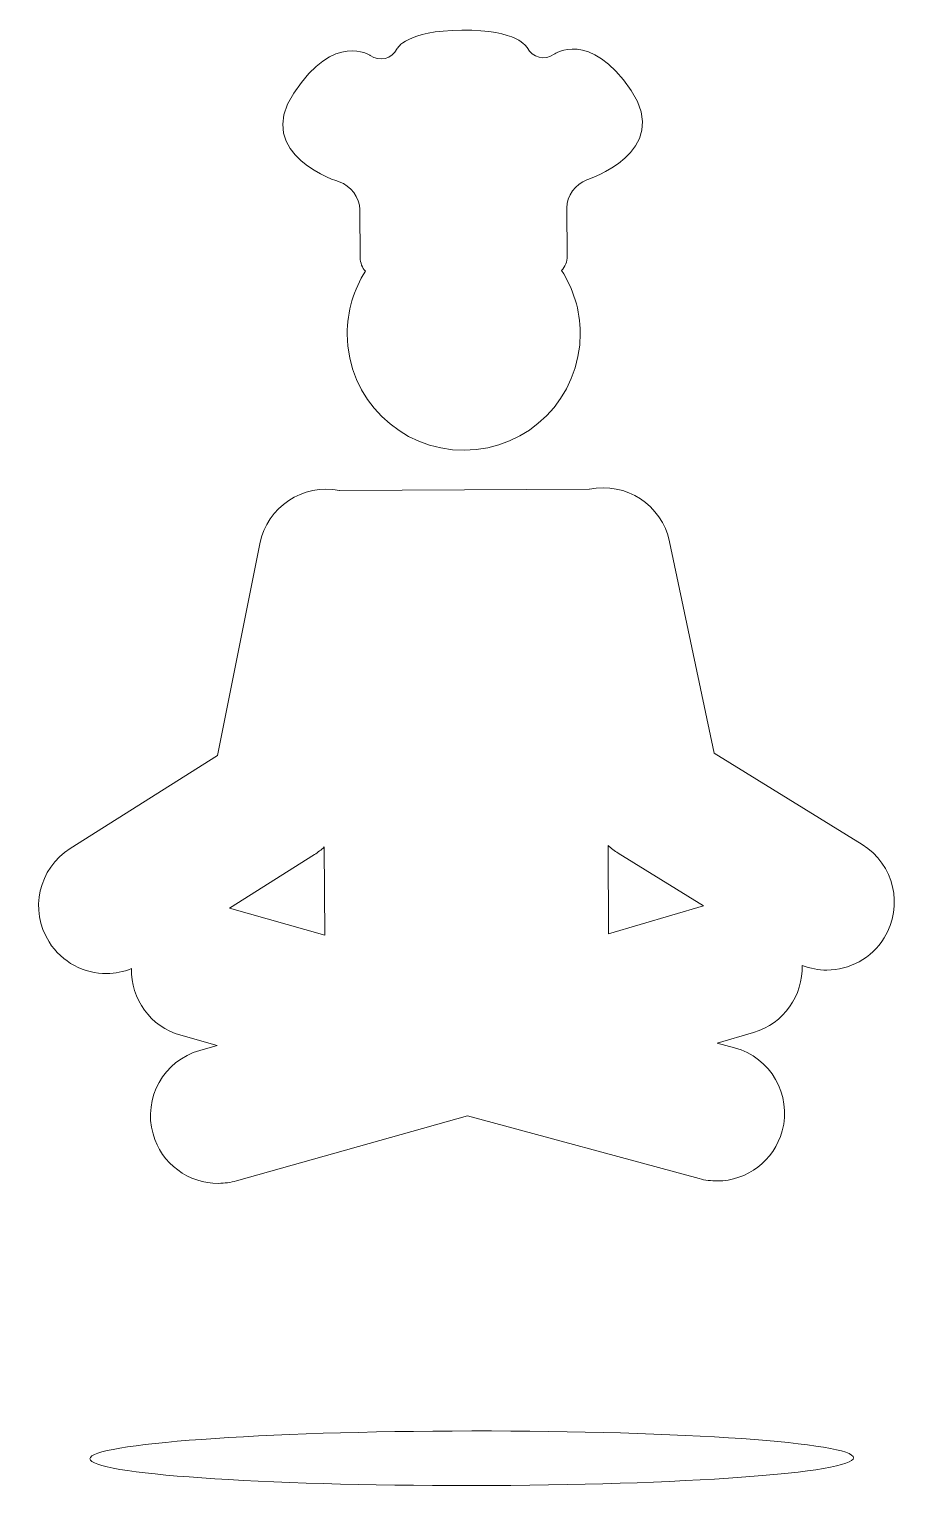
# Model space of a CAD drawing. Header units: inches. Extents: x 16 to 194, y 0 to 297.
import ezdxf

# ---------------------------------------------------------------- set-up
doc = ezdxf.new("R2010")
doc.units = ezdxf.units.IN
doc.header["$MEASUREMENT"] = 0
doc.layers.add('Layer 1', color=7, linetype='Continuous')

# ---------------------------------------------------------------- blocks, each defined once
blk = doc.blocks.new('block 4')
at = {"layer": 'Layer 1', "color": 179, "lineweight": 9, "true_color": 0x1a171b}
blk.add_open_spline([(185.8, 130.82), (185.8, 130.82), (155.59, 149.49), (155.59, 149.49), (155.59, 149.49), (146.54, 192.59), (146.54, 192.59), (144.96, 200.06), (137.65, 204.84), (130.18, 203.28), (130.16, 203.27), (130.16, 203.27), (130.14, 203.27), (130.14, 203.27), (79.27, 203.02), (79.27, 203.02), (79.26, 203.03), (79.25, 203.03), (79.24, 203.03), (71.76, 204.53), (64.49, 199.67), (62.99, 192.18), (62.99, 192.18), (54.36, 148.99), (54.36, 148.99), (54.36, 148.99), (24.32, 130.04), (24.32, 130.04), (17.86, 125.96), (15.94, 117.44), (20.01, 110.98), (22.65, 106.8), (27.17, 104.52), (31.78, 104.53), (33.47, 104.54), (35.16, 104.89), (36.79, 105.54), (36.66, 99.4), (40.65, 93.71), (46.84, 91.96), (46.84, 91.96), (54.28, 89.86), (54.28, 89.86), (54.28, 89.86), (50.76, 88.88), (50.76, 88.88), (43.42, 86.82), (39.14, 79.19), (41.2, 71.84), (42.92, 65.72), (48.5, 61.73), (54.56, 61.76), (55.77, 61.77), (57.01, 61.93), (58.24, 62.28), (58.24, 62.28), (105.33, 75.51), (105.33, 75.51), (105.33, 75.51), (152.55, 62.73), (152.55, 62.73), (153.78, 62.4), (155.02, 62.25), (156.23, 62.25), (162.3, 62.28), (167.84, 66.34), (169.5, 72.46), (171.49, 79.83), (167.14, 87.41), (159.77, 89.41), (159.77, 89.41), (156.24, 90.36), (156.24, 90.36), (156.24, 90.36), (163.66, 92.54), (163.66, 92.54), (169.83, 94.34), (173.76, 100.06), (173.58, 106.21), (175.21, 105.57), (176.91, 105.24), (178.6, 105.25), (183.21, 105.27), (187.7, 107.6), (190.3, 111.81), (194.31, 118.3), (192.3, 126.81), (185.8, 130.82)], degree=3, knots=[0, 0, 0, 0, 1, 1, 1, 2, 2, 2, 3, 3, 3, 4, 4, 4, 5, 5, 5, 6, 6, 6, 7, 7, 7, 8, 8, 8, 9, 9, 9, 10, 10, 10, 11, 11, 11, 12, 12, 12, 13, 13, 13, 14, 14, 14, 15, 15, 15, 16, 16, 16, 17, 17, 17, 18, 18, 18, 19, 19, 19, 20, 20, 20, 21, 21, 21, 22, 22, 22, 23, 23, 23, 24, 24, 24, 25, 25, 25, 26, 26, 26, 27, 27, 27, 28, 28, 28, 29, 29, 29, 29], dxfattribs=at)
blk = doc.blocks.new('block 5')
at = {"layer": 'Layer 1', "color": 179, "lineweight": 9, "true_color": 0x1a171b}
blk.add_open_spline([(76.22, 112.39), (76.22, 112.39), (56.8, 117.86), (56.8, 117.86), (56.8, 117.86), (74.12, 128.79), (74.12, 128.79), (74.84, 129.25), (75.51, 129.77), (76.13, 130.35), (76.13, 130.35), (76.22, 112.39), (76.22, 112.39)], degree=3, knots=[0, 0, 0, 0, 1, 1, 1, 2, 2, 2, 3, 3, 3, 4, 4, 4, 4], dxfattribs=at)
blk = doc.blocks.new('block 6')
at = {"layer": 'Layer 1', "color": 179, "lineweight": 9, "true_color": 0x1a171b}
blk.add_open_spline([(134.08, 112.67), (134.08, 112.67), (133.99, 130.64), (133.99, 130.64), (134.62, 130.07), (135.29, 129.54), (136.03, 129.09), (136.03, 129.09), (153.45, 118.33), (153.45, 118.33), (153.45, 118.33), (134.08, 112.67), (134.08, 112.67)], degree=3, knots=[0, 0, 0, 0, 1, 1, 1, 2, 2, 2, 3, 3, 3, 4, 4, 4, 4], dxfattribs=at)
blk = doc.blocks.new('block 7')
at = {"layer": 'Layer 1', "color": 179, "lineweight": 9, "true_color": 0x1a171b}
blk.add_open_spline([(79.19, 265.94), (81.47, 265.23), (83.36, 262.69), (83.37, 260.3), (83.37, 260.3), (83.45, 250.49), (83.45, 250.49), (83.45, 249.43), (83.86, 248.46), (84.51, 247.71), (82.15, 244), (80.77, 239.6), (80.8, 234.87), (80.86, 221.75), (91.54, 211.17), (104.67, 211.23), (117.8, 211.3), (128.38, 221.98), (128.31, 235.1), (128.29, 239.82), (126.89, 244.18), (124.5, 247.87), (125.22, 248.65), (125.66, 249.68), (125.65, 250.82), (125.65, 250.82), (125.57, 260.62), (125.57, 260.62), (125.55, 263.02), (127.4, 265.59), (129.67, 266.33), (129.67, 266.33), (147.22, 272.08), (138.7, 284.59), (130.17, 297.09), (123.03, 292.01), (123.03, 292.01), (121.08, 290.62), (118.58, 291.23), (117.48, 293.35), (117.48, 293.35), (115.6, 296.97), (104.2, 296.89), (92.83, 296.8), (90.99, 293.14), (90.99, 293.14), (89.92, 291), (87.43, 290.36), (85.46, 291.72), (85.46, 291.72), (78.26, 296.69), (69.9, 284.05), (61.55, 271.41), (79.19, 265.94), (79.19, 265.94)], degree=3, knots=[0, 0, 0, 0, 1, 1, 1, 2, 2, 2, 3, 3, 3, 4, 4, 4, 5, 5, 5, 6, 6, 6, 7, 7, 7, 8, 8, 8, 9, 9, 9, 10, 10, 10, 11, 11, 11, 12, 12, 12, 13, 13, 13, 14, 14, 14, 15, 15, 15, 16, 16, 16, 17, 17, 17, 18, 18, 18, 18], dxfattribs=at)
blk = doc.blocks.new('block 3')
at = {"layer": 'Layer 1'}
for name in ['block 7', 'block 4', 'block 5', 'block 6']:
    blk.add_blockref(name, (0, 0), dxfattribs=at)
blk = doc.blocks.new('block 8')
at = {"layer": 'Layer 1', "color": 179, "lineweight": 9, "true_color": 0x1a171b}
blk.add_open_spline([(184.04, 5.81), (184.04, 2.73), (149.17, 0.2), (106.17, 0.15), (63.19, 0.09), (28.33, 2.54), (28.34, 5.61), (28.35, 8.68), (63.21, 11.22), (106.2, 11.28), (149.19, 11.34), (184.04, 8.88), (184.04, 5.81)], degree=3, knots=[0, 0, 0, 0, 1, 1, 1, 2, 2, 2, 3, 3, 3, 4, 4, 4, 4], dxfattribs=at)
blk = doc.blocks.new('block 2')
at = {"layer": 'Layer 1'}
for name in ['block 3', 'block 8']:
    blk.add_blockref(name, (0, 0), dxfattribs=at)

msp = doc.modelspace()

# ---------------------------------------------------------------- block references
at = {"layer": 'Layer 1'}
msp.add_blockref('block 2', (0, 0), dxfattribs=at)

doc.saveas('drawing.dxf')
